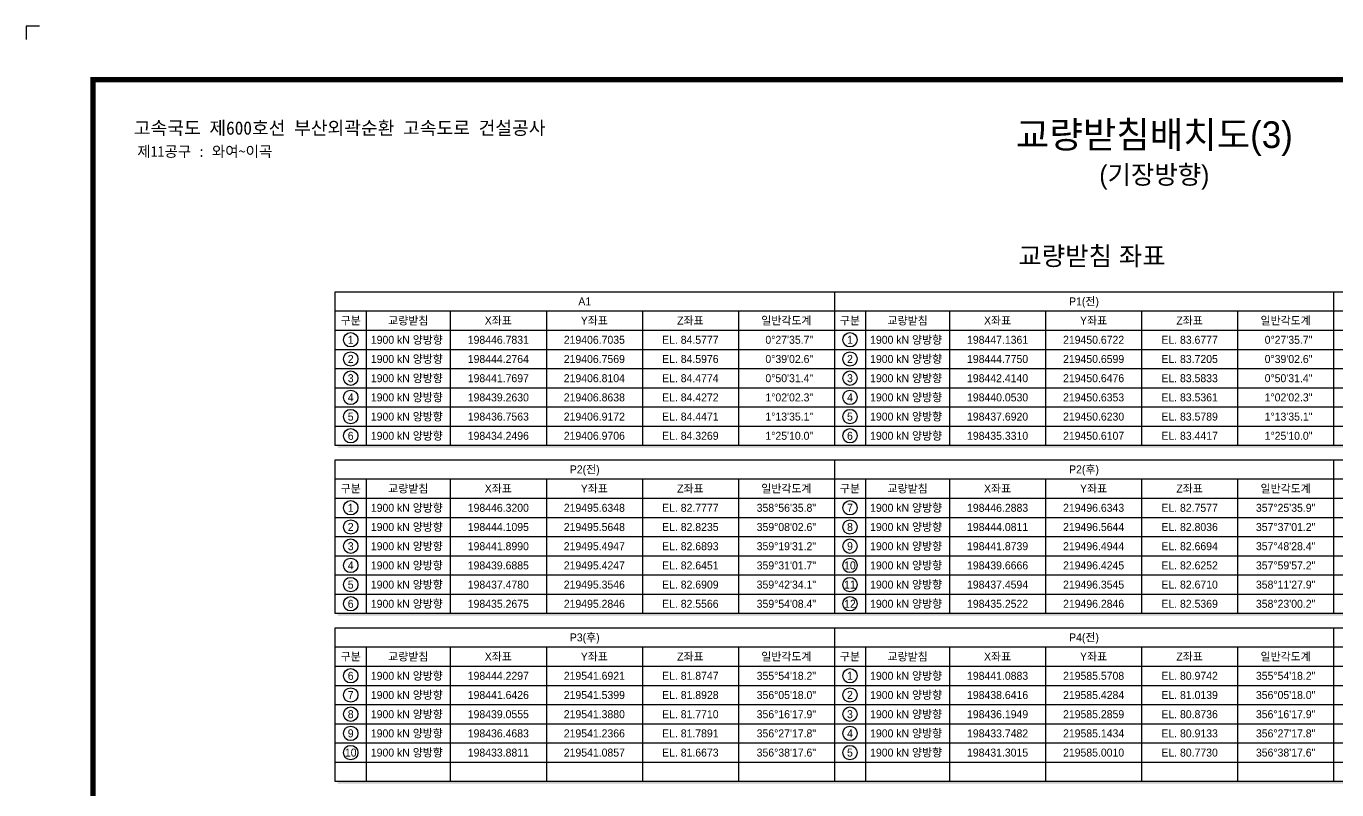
# Model space of a CAD drawing. Header units: feet. Extents: x 0 to 1079770, y 0 to 240000.
# Drawn here: x 743370 to 939932, y 125461 to 240000 of the extents above; entities that cross this region are included whole.
import ezdxf
from ezdxf.enums import TextEntityAlignment as Align

# ---------------------------------------------------------------- set-up
doc = ezdxf.new("R2010")
doc.units = ezdxf.units.FT
doc.header["$LTSCALE"] = 2200
doc.header["$MEASUREMENT"] = 0
for name, color, linetype in [('CS-TABL-LIN1', 4, 'CONTINUOUS'), ('CS-TABL-LIN2', 1, 'CONTINUOUS'), ('CS-TABL-TEX1', 6, 'CONTINUOUS'), ('CS-TABL-TEX2', 3, 'CONTINUOUS'), ('CX-BORD-LIN1', 4, 'CONTINUOUS'), ('CX-BORD-LIN2', 3, 'CONTINUOUS'), ('CX-BORD-TEX2', 7, 'CONTINUOUS'), ('CX-BORD-TEX3', 6, 'CONTINUOUS'), ('CX-MISC', 2, 'CONTINUOUS'), ('CZ-TEX1', 6, 'CONTINUOUS')]:
    doc.layers.add(name, color=color, linetype=linetype)
doc.styles.add('A_STANDARD', font='')
doc.styles.add('TB_TEXT', font='')
doc.styles.add('TB_WBTXT', font='')
doc.styles.add('TB_WMTXT', font='')
doc.styles.get('A_STANDARD').set_extended_font_data('Dotum')
doc.styles.get('TB_TEXT').set_extended_font_data('DotumChe')
doc.styles.get('TB_WBTXT').set_extended_font_data('Dotum')
doc.styles.get('TB_WMTXT').set_extended_font_data('DotumChe')

# ---------------------------------------------------------------- blocks, each defined once
blk = doc.blocks.new('CXBLKA1-KHCA-1')
at = {"layer": 'CX-BORD-LIN1', "const_width": 2}
blk.add_lwpolyline([(796, 0), (0, 0), (0, 554), (796, 554)], close=True, dxfattribs=at)
at = {"layer": 'CX-MISC'}
blk.add_lwpolyline([(-20, 574), (-25, 574), (-25, 569)], dxfattribs=at)
at = {"layer": 'CX-BORD-LIN1', "style": 'TB_TEXT'}
for tag, height, p in [('TR_RDAT5', 3.5, (317.5, 33)), ('TR_DGN5', 3.5, (451.12, 33)), ('TR_CHK5', 3.5, (491.12, 33)), ('TR_APP5', 3.5, (531.12, 33)), ('TR_RNUM5', 3, (285.11, 32.64)), ('TR_RNUM4', 3, (285.11, 26.64)), ('TR_RDAT4', 3.5, (317.5, 27)), ('TR_DGN4', 3.5, (451.12, 27)), ('TR_CHK4', 3.5, (491.12, 27)), ('TR_APP4', 3.5, (531.12, 27)), ('TR_RNUM3', 3, (285.11, 20.64)), ('TR_RDAT3', 3.5, (317.5, 21)), ('TR_DGN3', 3.5, (451.12, 21)), ('TR_CHK3', 3.5, (491.12, 21)), ('TR_APP3', 3.5, (531.12, 21)), ('TR_RNUM2', 3, (285.11, 14.64)), ('TR_RDAT2', 3.5, (317.5, 15)), ('TR_DGN2', 3.5, (451.12, 15)), ('TR_CHK2', 3.5, (491.12, 15)), ('TR_APP2', 3.5, (531.12, 15)), ('TR_RNUM1', 3, (285.11, 8.64)), ('TR_RDAT1', 3.5, (317.5, 9)), ('TR_DGN1', 3.5, (451.12, 9)), ('TR_CHK1', 3.5, (491.12, 9)), ('TR_APP1', 3.5, (531.12, 9))]:
    blk.add_attdef(tag, text='', height=height, dxfattribs=at).set_placement(p, align=Align.MIDDLE_CENTER)
for tag, p in [('TR_RCON5', (342.3, 33)), ('TR_RCON4', (342.3, 27)), ('TR_RCON3', (342.3, 21)), ('TR_RCON2', (342.3, 15)), ('TR_RCON1', (342.3, 9))]:
    blk.add_attdef(tag, text='', height=3.5, dxfattribs=at).set_placement(p, align=Align.MIDDLE_LEFT)
at = {"layer": 'CX-BORD-LIN2', "style": 'TB_TEXT'}
blk.add_attdef('TD_VERSION', text='', height=3, rotation=90, dxfattribs=at).set_placement((800.5, 48.01), align=Align.MIDDLE_CENTER)
at = {"layer": 'CX-BORD-TEX2', "style": 'TB_WMTXT'}
for tag, height, p in [('TB_CNAME', 5, (15.34, 531.83)), ('TB_CSCOP', 4, (16.63, 523.83))]:
    blk.add_attdef(tag, text='', height=height, dxfattribs=at).set_placement(p, align=Align.BOTTOM_LEFT)
at = {"layer": 'CX-BORD-TEX2', "style": 'TB_WBTXT'}
for tag, height, p in [('TB_MTITIL', 10, (398, 533.33)), ('TB_STITL', 7, (398, 518.33))]:
    blk.add_attdef(tag, text='', height=height, dxfattribs=at).set_placement(p, align=Align.MIDDLE_CENTER)
at = {"layer": 'CX-BORD-TEX3', "style": 'TB_TEXT'}
for tag, height, p in [('TD_LNDST', 4.5, (215, 31.5)), ('TD_DSECT', 4.5, (605.5, 31.5)), ('TD_DDIST', 4.5, (654.5, 31.5)), ('TD_DNAME_TOP', 4.5, (755, 27.96)), ('TD_CSECT', 4.5, (605.5, 22.5)), ('TD_CDIST', 4.5, (654.5, 22.5)), ('TD_DNAME_MAIN', 4.5, (755, 21.47)), ('TD_CCOMP', 4.5, (215, 13.59)), ('TD_HSCAL', 4.5, (620.88, 13.75)), ('TD_VSCAL', 4.5, (656.86, 13.75)), ('TD_DNAME_BOT', 3, (755, 15.25)), ('TD_FIELD', 4.5, (180, 5.13)), ('TD_CSTEP', 4.5, (250.74, 5.13)), ('TD_DWGCODE', 4.5, (637, 4.79)), ('TD_DWGNO', 4.5, (755, 5))]:
    blk.add_attdef(tag, text='', height=height, dxfattribs=at).set_placement(p, align=Align.MIDDLE_CENTER)
for tag, height, width, p in [('TD_DCOMP', 4.5, 0.95, (215, 22.59)), ('TD_CNAME', 5, 0.78, (65, 7.6))]:
    blk.add_attdef(tag, text='', height=height, dxfattribs=dict(at, width=width)).set_placement(p, align=Align.MIDDLE_CENTER)

msp = doc.modelspace()

# ---------------------------------------------------------------- linework, layer by layer
at = {"layer": 'CS-TABL-LIN1'}
for points in [[(789699, 200161), (1014339, 200161), (1014339, 177121), (789699, 177121)], [(789699, 174961), (1014339, 174961), (1014339, 151921), (789699, 151921)], [(789699, 149761), (1014339, 149761), (1014339, 126721), (789699, 126721)]]:
    msp.add_lwpolyline(points, close=True, dxfattribs=at)
for points in [[(790059, 177121), (1014699, 177121), (790059, 176761), (1014699, 176761)], [(790059, 151921), (1014699, 151921), (790059, 151561), (1014699, 151561)], [(790059, 126721), (1014699, 126721), (790059, 126361), (1014699, 126361)]]:
    msp.add_solid(points, dxfattribs=at)
at = {"layer": 'CS-TABL-LIN2'}
for p, q in [((794379, 200161), (794379, 200161)), ((806979, 200161), (806979, 200161)), ((821379, 200161), (821379, 200161)), ((835779, 200161), (835779, 200161)), ((850179, 200161), (850179, 200161)), ((864579, 200161), (864579, 177121)), ((869259, 200161), (869259, 200161)), ((881859, 200161), (881859, 200161)), ((896259, 200161), (896259, 200161)), ((910659, 200161), (910659, 200161)), ((925059, 200161), (925059, 200161)), ((939459, 200161), (939459, 177121)), ((789699, 197281), (1014339, 197281)), ((794379, 197281), (794379, 178081)), ((794379, 197281), (794379, 177121)), ((806979, 197281), (806979, 177121)), ((821379, 197281), (821379, 177121)), ((835779, 197281), (835779, 177121)), ((850179, 197281), (850179, 177121)), ((869259, 197281), (869259, 177121)), ((881859, 197281), (881859, 177121)), ((896259, 197281), (896259, 177121)), ((910659, 197281), (910659, 177121)), ((925059, 197281), (925059, 177121)), ((789699, 194401), (1014339, 194401)), ((789699, 191521), (1014339, 191521)), ((789699, 188641), (1014339, 188641)), ((789699, 185761), (1014339, 185761)), ((789699, 182881), (1014339, 182881)), ((789699, 180001), (1014339, 180001)), ((794379, 174961), (794379, 174961)), ((806979, 174961), (806979, 174961)), ((821379, 174961), (821379, 174961)), ((835779, 174961), (835779, 174961)), ((850179, 174961), (850179, 174961)), ((864579, 174961), (864579, 151921)), ((869259, 174961), (869259, 174961)), ((881859, 174961), (881859, 174961)), ((896259, 174961), (896259, 174961)), ((910659, 174961), (910659, 174961)), ((925059, 174961), (925059, 174961)), ((939459, 174961), (939459, 151921)), ((789699, 172081), (1014339, 172081)), ((794379, 172081), (794379, 151921)), ((806979, 172081), (806979, 151921)), ((821379, 172081), (821379, 151921)), ((835779, 172081), (835779, 151921)), ((850179, 172081), (850179, 151921)), ((869259, 172081), (869259, 151921)), ((881859, 172081), (881859, 151921)), ((896259, 172081), (896259, 151921)), ((910659, 172081), (910659, 151921)), ((925059, 172081), (925059, 151921)), ((789699, 169201), (1014339, 169201)), ((789699, 166321), (1014339, 166321)), ((789699, 163441), (1014339, 163441)), ((789699, 160561), (1014339, 160561)), ((789699, 157681), (1014339, 157681)), ((789699, 154801), (1014339, 154801)), ((794379, 149761), (794379, 149761)), ((806979, 149761), (806979, 149761)), ((821379, 149761), (821379, 149761)), ((835779, 149761), (835779, 149761)), ((850179, 149761), (850179, 149761)), ((864579, 149761), (864579, 126721)), ((869259, 149761), (869259, 149761)), ((881859, 149761), (881859, 149761)), ((896259, 149761), (896259, 149761)), ((910659, 149761), (910659, 149761)), ((925059, 149761), (925059, 149761)), ((939459, 149761), (939459, 126721)), ((789699, 146881), (1014339, 146881)), ((794379, 146881), (794379, 126721)), ((806979, 146881), (806979, 126721)), ((821379, 146881), (821379, 126721)), ((835779, 146881), (835779, 126721)), ((850179, 146881), (850179, 126721)), ((869259, 146881), (869259, 126721)), ((881859, 146881), (881859, 126721)), ((896259, 146881), (896259, 126721)), ((910659, 146881), (910659, 126721)), ((925059, 146881), (925059, 126721)), ((789699, 144001), (1014339, 144001)), ((789699, 141121), (1014339, 141121)), ((789699, 138241), (1014339, 138241)), ((789699, 135361), (1014339, 135361)), ((789699, 132481), (1014339, 132481)), ((789699, 129601), (1014339, 129601))]:
    msp.add_line(p, q, dxfattribs=at)
at = {"layer": 'CS-TABL-TEX1'}
for centre in [(792039, 192961), (866919, 192961), (792039, 190081), (866919, 190081), (792039, 187201), (866919, 187201), (792039, 184321), (866919, 184321), (792039, 181441), (866919, 181441), (792039, 178561), (866919, 178561), (792039, 167761), (866919, 167761), (792039, 164881), (866919, 164881), (792039, 162001), (866919, 162001), (792039, 159121), (866919, 159121), (792039, 156241), (866919, 156241), (792039, 153361), (866919, 153361), (792039, 142561), (866919, 142561), (792039, 139681), (866919, 139681), (792039, 136801), (866919, 136801), (792039, 133921), (866919, 133921), (792039, 131041), (866919, 131041)]:
    msp.add_circle(centre, 1080, dxfattribs=at)

# ---------------------------------------------------------------- block references
at = {"layer": 'CX-MISC'}
ref = msp.add_blockref('CXBLKA1-KHCA-1', (753370, 10400), dxfattribs=dict(at, xscale=400, yscale=400, zscale=400))
ref.add_attrib('TB_MTITIL', '교량받침배치도(3)', dxfattribs={"layer": 'CX-BORD-TEX2', "height": 4000, "style": 'TB_WBTXT'}).set_placement((912570, 223731), align=Align.MIDDLE_CENTER)
ref.add_attrib('TB_STITL', '(기장방향)', dxfattribs={"layer": 'CX-BORD-TEX2', "height": 2800, "style": 'TB_WBTXT'}).set_placement((912570, 217731), align=Align.MIDDLE_CENTER)
ref.add_attrib('TB_CNAME', '고속국도 제600호선 부산외곽순환 고속도로 건설공사', dxfattribs={"layer": 'CX-BORD-TEX2', "height": 2000, "style": 'TB_WMTXT'}).set_placement((759508, 223133), align=Align.BOTTOM_LEFT)
ref.add_attrib('TB_CSCOP', '제11공구 : 와여~이곡', dxfattribs={"layer": 'CX-BORD-TEX2', "height": 1600, "style": 'TB_WMTXT'}).set_placement((760024, 219933), align=Align.BOTTOM_LEFT)

# ---------------------------------------------------------------- texts
at = {"layer": 'CS-TABL-TEX1', "style": 'A_STANDARD'}
for s, p in [('A1', (827139, 198721)), ('P1(전)', (902019, 198721)), ('교량받침', (800679, 195841)), ('X좌표', (814179, 195841)), ('Y좌표', (828579, 195841)), ('Z좌표', (842979, 195841)), ('일반각도계', (857379, 195841)), ('교량받침', (875559, 195841)), ('X좌표', (889059, 195841)), ('Y좌표', (903459, 195841)), ('Z좌표', (917859, 195841)), ('일반각도계', (932259, 195841)), ('구분', (792039, 195841)), ('구분', (866919, 195841)), ('1', (792039, 192961)), ('1', (866919, 192961)), ('2', (792039, 190081)), ('2', (866919, 190081)), ('3', (792039, 187201)), ('3', (866919, 187201)), ('4', (792039, 184321)), ('4', (866919, 184321)), ('5', (792039, 181441)), ('5', (866919, 181441)), ('6', (792039, 178561)), ('6', (866919, 178561)), ('P2(전)', (827139, 173521)), ('P2(후)', (902019, 173521)), ('구분', (792039, 170641)), ('교량받침', (800679, 170641)), ('X좌표', (814179, 170641)), ('Y좌표', (828579, 170641)), ('Z좌표', (842979, 170641)), ('일반각도계', (857379, 170641)), ('구분', (866919, 170641)), ('교량받침', (875559, 170641)), ('X좌표', (889059, 170641)), ('Y좌표', (903459, 170641)), ('Z좌표', (917859, 170641)), ('일반각도계', (932259, 170641)), ('1', (792039, 167761)), ('7', (866919, 167761)), ('2', (792039, 164881)), ('8', (866919, 164881)), ('3', (792039, 162001)), ('9', (866919, 162001)), ('4', (792039, 159121)), ('10', (866919, 159121)), ('5', (792039, 156241)), ('11', (866919, 156241)), ('6', (792039, 153361)), ('12', (866919, 153361)), ('P3(후)', (827139, 148321)), ('P4(전)', (902019, 148321)), ('구분', (792039, 145441)), ('교량받침', (800679, 145441)), ('X좌표', (814179, 145441)), ('Y좌표', (828579, 145441)), ('Z좌표', (842979, 145441)), ('일반각도계', (857379, 145441)), ('구분', (866919, 145441)), ('교량받침', (875559, 145441)), ('X좌표', (889059, 145441)), ('Y좌표', (903459, 145441)), ('Z좌표', (917859, 145441)), ('일반각도계', (932259, 145441)), ('6', (792039, 142561)), ('1', (866919, 142561)), ('7', (792039, 139681)), ('2', (866919, 139681)), ('8', (792039, 136801)), ('3', (866919, 136801)), ('9', (792039, 133921)), ('4', (866919, 133921)), ('10', (792039, 131041)), ('5', (866919, 131041))]:
    msp.add_text(s, height=1200, dxfattribs=at).set_placement(p, align=Align.MIDDLE_CENTER)
at = {"layer": 'CS-TABL-TEX2', "style": 'A_STANDARD'}
for s, p in [('1900 kN 양방향 ', (800679, 192961)), ('198446.7831', (814179, 192961)), ('219406.7035', (828579, 192961)), ('EL. 84.5777', (842979, 192961)), ('  0°27\'35.7"', (857379, 192961)), ('1900 kN 양방향 ', (875559, 192961)), ('198447.1361', (889059, 192961)), ('219450.6722', (903459, 192961)), ('EL. 83.6777', (917859, 192961)), ('  0°27\'35.7"', (932259, 192961)), ('1900 kN 양방향 ', (800679, 190081)), ('198444.2764', (814179, 190081)), ('219406.7569', (828579, 190081)), ('EL. 84.5976', (842979, 190081)), ('  0°39\'02.6"', (857379, 190081)), ('1900 kN 양방향 ', (875559, 190081)), ('198444.7750', (889059, 190081)), ('219450.6599', (903459, 190081)), ('EL. 83.7205', (917859, 190081)), ('  0°39\'02.6"', (932259, 190081)), ('1900 kN 양방향 ', (800679, 187201)), ('198441.7697', (814179, 187201)), ('219406.8104', (828579, 187201)), ('EL. 84.4774', (842979, 187201)), ('  0°50\'31.4"', (857379, 187201)), ('1900 kN 양방향 ', (875559, 187201)), ('198442.4140', (889059, 187201)), ('219450.6476', (903459, 187201)), ('EL. 83.5833', (917859, 187201)), ('  0°50\'31.4"', (932259, 187201)), ('1900 kN 양방향 ', (800679, 184321)), ('198439.2630', (814179, 184321)), ('219406.8638', (828579, 184321)), ('EL. 84.4272', (842979, 184321)), ('  1°02\'02.3"', (857379, 184321)), ('1900 kN 양방향 ', (875559, 184321)), ('198440.0530', (889059, 184321)), ('219450.6353', (903459, 184321)), ('EL. 83.5361', (917859, 184321)), ('  1°02\'02.3"', (932259, 184321)), ('1900 kN 양방향 ', (800679, 181441)), ('198436.7563', (814179, 181441)), ('219406.9172', (828579, 181441)), ('EL. 84.4471', (842979, 181441)), ('  1°13\'35.1"', (857379, 181441)), ('1900 kN 양방향 ', (875559, 181441)), ('198437.6920', (889059, 181441)), ('219450.6230', (903459, 181441)), ('EL. 83.5789', (917859, 181441)), ('  1°13\'35.1"', (932259, 181441)), ('1900 kN 양방향 ', (800679, 178561)), ('198434.2496', (814179, 178561)), ('219406.9706', (828579, 178561)), ('EL. 84.3269', (842979, 178561)), ('  1°25\'10.0"', (857379, 178561)), ('1900 kN 양방향 ', (875559, 178561)), ('198435.3310', (889059, 178561)), ('219450.6107', (903459, 178561)), ('EL. 83.4417', (917859, 178561)), ('  1°25\'10.0"', (932259, 178561)), ('1900 kN 양방향 ', (800679, 167761)), ('198446.3200', (814179, 167761)), ('219495.6348', (828579, 167761)), ('EL. 82.7777', (842979, 167761)), ('358°56\'35.8"', (857379, 167761)), ('1900 kN 양방향 ', (875559, 167761)), ('198446.2883', (889059, 167761)), ('219496.6343', (903459, 167761)), ('EL. 82.7577', (917859, 167761)), ('357°25\'35.9"', (932259, 167761)), ('1900 kN 양방향 ', (800679, 164881)), ('198444.1095', (814179, 164881)), ('219495.5648', (828579, 164881)), ('EL. 82.8235', (842979, 164881)), ('359°08\'02.6"', (857379, 164881)), ('1900 kN 양방향 ', (875559, 164881)), ('198444.0811', (889059, 164881)), ('219496.5644', (903459, 164881)), ('EL. 82.8036', (917859, 164881)), ('357°37\'01.2"', (932259, 164881)), ('1900 kN 양방향 ', (800679, 162001)), ('198441.8990', (814179, 162001)), ('219495.4947', (828579, 162001)), ('EL. 82.6893', (842979, 162001)), ('359°19\'31.2"', (857379, 162001)), ('1900 kN 양방향 ', (875559, 162001)), ('198441.8739', (889059, 162001)), ('219496.4944', (903459, 162001)), ('EL. 82.6694', (917859, 162001)), ('357°48\'28.4"', (932259, 162001)), ('1900 kN 양방향 ', (800679, 159121)), ('198439.6885', (814179, 159121)), ('219495.4247', (828579, 159121)), ('EL. 82.6451', (842979, 159121)), ('359°31\'01.7"', (857379, 159121)), ('1900 kN 양방향 ', (875559, 159121)), ('198439.6666', (889059, 159121)), ('219496.4245', (903459, 159121)), ('EL. 82.6252', (917859, 159121)), ('357°59\'57.2"', (932259, 159121)), ('1900 kN 양방향 ', (800679, 156241)), ('198437.4780', (814179, 156241)), ('219495.3546', (828579, 156241)), ('EL. 82.6909', (842979, 156241)), ('359°42\'34.1"', (857379, 156241)), ('1900 kN 양방향 ', (875559, 156241)), ('198437.4594', (889059, 156241)), ('219496.3545', (903459, 156241)), ('EL. 82.6710', (917859, 156241)), ('358°11\'27.9"', (932259, 156241)), ('1900 kN 양방향 ', (800679, 153361)), ('198435.2675', (814179, 153361)), ('219495.2846', (828579, 153361)), ('EL. 82.5566', (842979, 153361)), ('359°54\'08.4"', (857379, 153361)), ('1900 kN 양방향 ', (875559, 153361)), ('198435.2522', (889059, 153361)), ('219496.2846', (903459, 153361)), ('EL. 82.5369', (917859, 153361)), ('358°23\'00.2"', (932259, 153361)), ('1900 kN 양방향 ', (800679, 142561)), ('198444.2297', (814179, 142561)), ('219541.6921', (828579, 142561)), ('EL. 81.8747', (842979, 142561)), ('355°54\'18.2"', (857379, 142561)), ('1900 kN 양방향 ', (875559, 142561)), ('198441.0883', (889059, 142561)), ('219585.5708', (903459, 142561)), ('EL. 80.9742', (917859, 142561)), ('355°54\'18.2"', (932259, 142561)), ('1900 kN 양방향 ', (800679, 139681)), ('198441.6426', (814179, 139681)), ('219541.5399', (828579, 139681)), ('EL. 81.8928', (842979, 139681)), ('356°05\'18.0"', (857379, 139681)), ('1900 kN 양방향 ', (875559, 139681)), ('198438.6416', (889059, 139681)), ('219585.4284', (903459, 139681)), ('EL. 81.0139', (917859, 139681)), ('356°05\'18.0"', (932259, 139681)), ('1900 kN 양방향 ', (800679, 136801)), ('198439.0555', (814179, 136801)), ('219541.3880', (828579, 136801)), ('EL. 81.7710', (842979, 136801)), ('356°16\'17.9"', (857379, 136801)), ('1900 kN 양방향 ', (875559, 136801)), ('198436.1949', (889059, 136801)), ('219585.2859', (903459, 136801)), ('EL. 80.8736', (917859, 136801)), ('356°16\'17.9"', (932259, 136801)), ('1900 kN 양방향 ', (800679, 133921)), ('198436.4683', (814179, 133921)), ('219541.2366', (828579, 133921)), ('EL. 81.7891', (842979, 133921)), ('356°27\'17.8"', (857379, 133921)), ('1900 kN 양방향 ', (875559, 133921)), ('198433.7482', (889059, 133921)), ('219585.1434', (903459, 133921)), ('EL. 80.9133', (917859, 133921)), ('356°27\'17.8"', (932259, 133921)), ('1900 kN 양방향 ', (800679, 131041)), ('1900 kN 양방향 ', (875559, 131041)), ('198433.8811', (814179, 131041)), ('219541.0857', (828579, 131041)), ('EL. 81.6673', (842979, 131041)), ('356°38\'17.6"', (857379, 131041)), ('198431.3015', (889059, 131041)), ('219585.0010', (903459, 131041)), ('EL. 80.7730', (917859, 131041)), ('356°38\'17.6"', (932259, 131041))]:
    msp.add_text(s, height=1200, dxfattribs=at).set_placement(p, align=Align.MIDDLE_CENTER)
at = {"layer": 'CZ-TEX1', "style": 'A_STANDARD'}
msp.add_text('교량받침 좌표', height=2800, dxfattribs=at).set_placement((903222, 204139), align=Align.CENTER)

doc.saveas('drawing.dxf')
